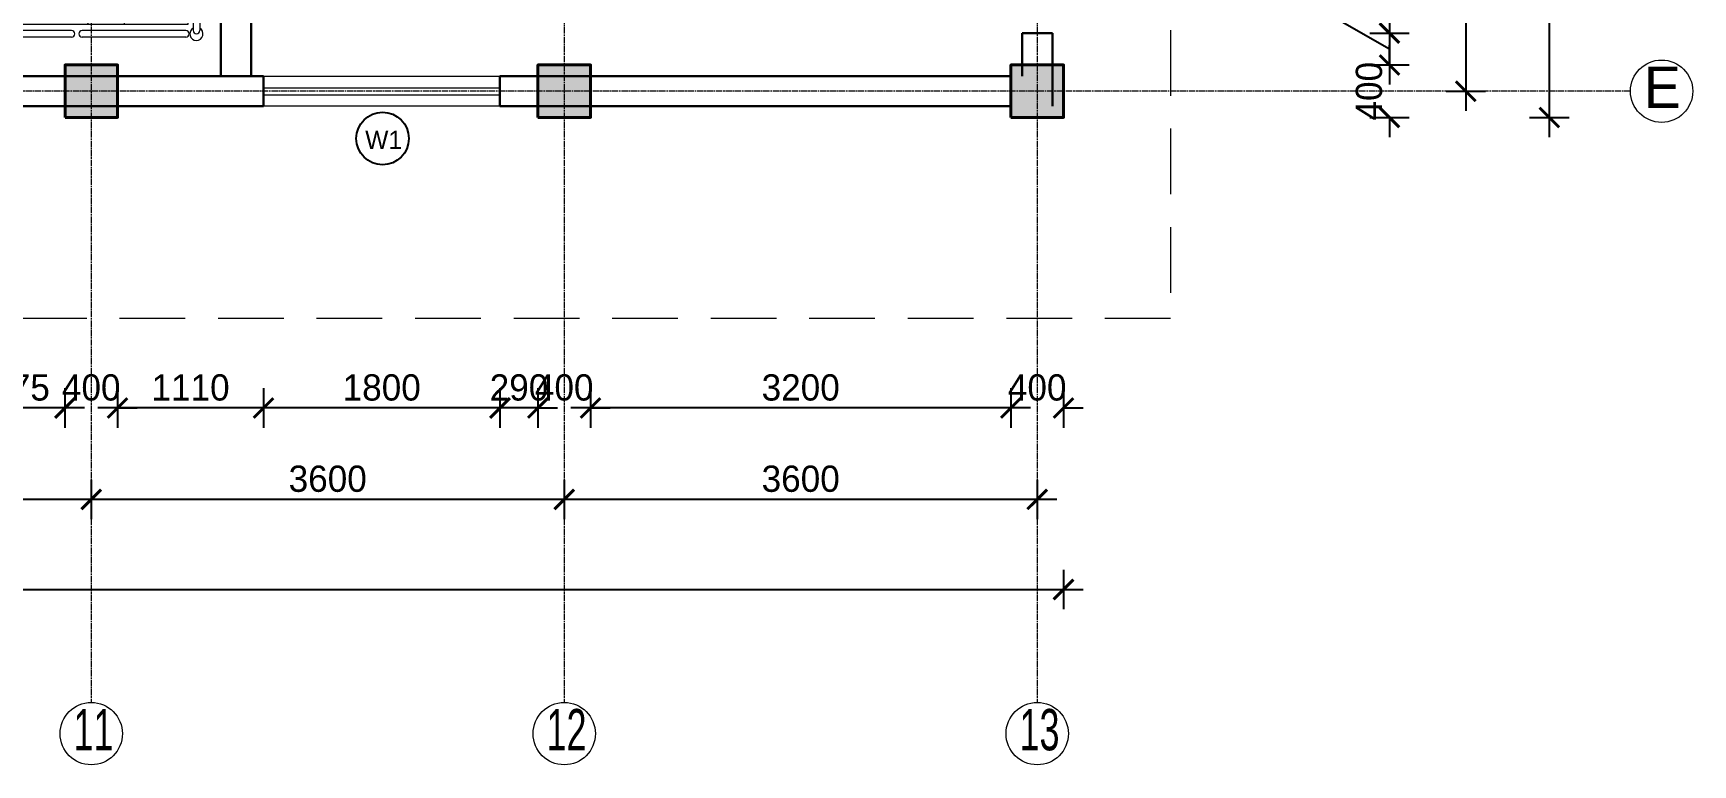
# Model space of a CAD drawing. Header units: inches. Extents: x -3071 to 2014935, y -37057 to 549694.
# Drawn here: x 1479307 to 1491939, y 411518 to 417089 of the extents above; entities that cross this region are included whole.
import ezdxf
from ezdxf.enums import TextEntityAlignment as Align

# ---------------------------------------------------------------- set-up
doc = ezdxf.new("R2010")
doc.units = ezdxf.units.IN
doc.header["$MEASUREMENT"] = 0
doc.linetypes.add('ACAD_ISO08W100', pattern=[36, 24, -3, 6, -3])
doc.linetypes.add('DASHED', pattern=[0.75, 0.5, -0.25])
for name, color, linetype, lineweight in [('001-Archi- Loose Furniture', 13, 'Continuous', 0), ('001-Archi-Opening Tags', 14, 'Continuous', 25), ('A .4 col', 5, 'Continuous', 40), ('A 0.13 dw', 3, 'Continuous', 13), ('A 0.13 IND DIM', 240, 'Continuous', 13), ('cen', 50, 'ACAD_ISO08W100', 5), ('dotted line', 1, 'DASHED', 9), ('Grid Tag', 6, 'Continuous', 20), ('p1 walls stone outline', 4, 'Continuous', 30)]:
    doc.layers.add(name, color=color, linetype=linetype, lineweight=lineweight)
doc.styles.add('Archi 100', font='GOTHIC.TTF', dxfattribs={"height": 200})
doc.styles.add('CG', font='GOTHIC.TTF', dxfattribs={"height": 40})
doc.styles.get("Standard").update_dxf_attribs({"font": 'GOTHIC.TTF'})
doc.dimstyles.new('Archi 100', dxfattribs={"dimtxt": 200, "dimasz": 150, "dimexe": 150, "dimexo": 300, "dimgap": 50, "dimtad": 1, "dimdec": 0, "dimrnd": 5, "dimzin": 0, "dimdsep": 46, "dimtxsty": 'Archi 100', "dimblk": 'ARCHTICK', "dimcen": 0.09, "dimdle": 150, "dimclrd": 256, "dimclre": 256, "dimclrt": 256, "dimadec": 0, "dimazin": 0, "dimtfac": 1, "dimtdec": 0, "dimtix": 1, "dimtofl": 0, "dimtmove": 0, "dimatfit": 3, "dimfxl": 150, "dimfxlon": 1, "dimtolj": 1, "dimtzin": 0, "dimlwd": -1, "dimlwe": -1, "dimarcsym": 0})

# ---------------------------------------------------------------- blocks, each defined once
blk = doc.blocks.new('W2')
at = {"layer": 'A 0.13 dw'}
for points in [[(143910, 195589), (143910, 195359), (142110, 195359), (142110, 195589)], [(142110, 195446), (143910, 195446), (143910, 195496), (142110, 195496)]]:
    blk.add_lwpolyline(points, close=True, dxfattribs=at)
blk = doc.blocks.new('grid')
at = {"layer": 'Grid Tag', "linetype": 'Continuous', "ltscale": 30}
blk.add_circle((51, 48), 264, dxfattribs=at)
blk.add_attdef('GRID', (-143, -93), '', height=200)
blk = doc.blocks.new('fvreff')
for p, q in [((1238609, 354207), (1237819, 354207)), ((1239480, 354207), (1238690, 354207)), ((1237585, 353357), (1237585, 354157)), ((1237585, 353357), (1237585, 354157)), ((1237635, 353357), (1237635, 354157)), ((1237635, 353357), (1237635, 354157)), ((1238609, 354157), (1237819, 354157)), ((1239480, 354157), (1238690, 354157)), ((1238732, 354112), (1239011, 353402)), ((1239011, 353402), (1239011, 354112)), ((1239535, 353357), (1239535, 354157)), ((1239585, 353357), (1239585, 354157)), ((1237640, 354057), (1237705, 354057)), ((1237882, 354025), (1237982, 354025)), ((1239407, 354025), (1239307, 354025)), ((1238645, 353882), (1238645, 353632)), ((1238795, 353757), (1238495, 353757)), ((1237635, 353457), (1237705, 353457)), ((1237882, 353490), (1237982, 353490)), ((1239407, 353490), (1239307, 353490)), ((1238609, 353357), (1237819, 353357)), ((1239480, 353357), (1238690, 353357)), ((1238609, 353307), (1237819, 353307)), ((1239480, 353307), (1238690, 353307)), ((1237585, 351219), (1237585, 350419)), ((1237585, 351219), (1237585, 350419)), ((1237635, 351219), (1237635, 350419)), ((1237635, 351219), (1237635, 350419)), ((1238609, 351269), (1237819, 351269)), ((1238609, 351219), (1237819, 351219)), ((1239480, 351269), (1238690, 351269)), ((1239480, 351219), (1238690, 351219)), ((1238732, 350464), (1239011, 351174)), ((1239011, 351174), (1239011, 350464)), ((1239535, 351219), (1239535, 350419)), ((1239585, 351219), (1239585, 350419)), ((1237635, 351119), (1237705, 351119)), ((1237882, 351087), (1237982, 351087)), ((1239407, 351087), (1239307, 351087)), ((1238645, 350694), (1238645, 350944)), ((1238795, 350819), (1238495, 350819)), ((1237882, 350552), (1237982, 350552)), ((1239407, 350552), (1239307, 350552)), ((1237640, 350519), (1237705, 350519)), ((1238609, 350419), (1237819, 350419)), ((1239480, 350419), (1238690, 350419)), ((1238609, 350369), (1237819, 350369)), ((1239480, 350369), (1238690, 350369)), ((1238609, 349019), (1237819, 349019)), ((1239480, 349019), (1238690, 349019)), ((1237585, 348969), (1237585, 348169)), ((1237585, 348969), (1237585, 348169)), ((1237635, 348969), (1237635, 348169)), ((1237635, 348969), (1237635, 348169)), ((1238609, 348969), (1237819, 348969)), ((1239480, 348969), (1238690, 348969)), ((1238732, 348214), (1239011, 348924)), ((1239011, 348924), (1239011, 348214)), ((1239535, 348969), (1239535, 348169)), ((1239585, 348969), (1239585, 348169)), ((1237635, 348869), (1237705, 348869)), ((1237882, 348837), (1237982, 348837)), ((1239407, 348837), (1239307, 348837)), ((1238645, 348444), (1238645, 348694)), ((1238795, 348569), (1238495, 348569)), ((1237640, 348269), (1237705, 348269)), ((1237882, 348302), (1237982, 348302)), ((1239407, 348302), (1239307, 348302)), ((1238609, 348169), (1237819, 348169)), ((1239480, 348169), (1238690, 348169)), ((1238609, 348119), (1237819, 348119)), ((1239480, 348119), (1238690, 348119))]:
    blk.add_line(p, q)
for points in [[(1239495, 354112), (1237705, 354112), (1237705, 353402), (1239495, 353402)], [(1239135, 353207), (1239135, 352607), (1239585, 352607), (1239585, 353207)], [(1239135, 351369), (1239135, 351969), (1239585, 351969), (1239585, 351369)], [(1239495, 350464), (1237705, 350464), (1237705, 351174), (1239495, 351174)], [(1239135, 349119), (1239135, 349719), (1239585, 349719), (1239585, 349119)], [(1239495, 348214), (1237705, 348214), (1237705, 348924), (1239495, 348924)]]:
    blk.add_lwpolyline(points, close=True)
for points in [[(1239135, 353182), (1239110, 353182), (1239110, 352632), (1239135, 352632)], [(1239135, 351394), (1239110, 351394), (1239110, 351944), (1239135, 351944)], [(1239135, 349144), (1239110, 349144), (1239110, 349694), (1239135, 349694)]]:
    blk.add_lwpolyline(points)
for centre in [(1238669, 352930), (1238669, 351646), (1238669, 349396)]:
    blk.add_circle(centre, 225)
for centre, radius, start, end in [((1237610, 354182), 50, 300, 240), ((1237819, 354182), 25, 90, 270), ((1238609, 354182), 25, 270, 90), ((1238690, 354182), 25, 90, 270), ((1239480, 354182), 25, 270, 90), ((1239560, 354182), 50, 300, 240), ((1237610, 354157), 25, 0, 180), ((1237610, 354157), 25, 0, 180), ((1239560, 354157), 25, 0, 180), ((1237610, 353332), 50, 120, 60), ((1237610, 353357), 25, 180, 0), ((1237610, 353357), 25, 180, 0), ((1237819, 353332), 25, 90, 270), ((1238609, 353332), 25, 270, 90), ((1238690, 353332), 25, 90, 270), ((1239480, 353332), 25, 270, 90), ((1239560, 353332), 50, 120, 60), ((1239560, 353357), 25, 180, 0), ((1237610, 351244), 50, 300, 240), ((1239560, 351244), 50, 300, 240), ((1237610, 351219), 25, 0, 180), ((1237610, 351219), 25, 0, 180), ((1237819, 351244), 25, 90, 270), ((1238609, 351244), 25, 270, 90), ((1238690, 351244), 25, 90, 270), ((1239480, 351244), 25, 270, 90), ((1239560, 351219), 25, 0, 180), ((1237610, 350394), 50, 120, 60), ((1237610, 350419), 25, 180, 0), ((1237610, 350419), 25, 180, 0), ((1237819, 350394), 25, 90, 270), ((1238609, 350394), 25, 270, 90), ((1238690, 350394), 25, 90, 270), ((1239480, 350394), 25, 270, 90), ((1239560, 350394), 50, 120, 60), ((1239560, 350419), 25, 180, 0), ((1237610, 348994), 50, 300, 240), ((1237819, 348994), 25, 90, 270), ((1238609, 348994), 25, 270, 90), ((1238690, 348994), 25, 90, 270), ((1239480, 348994), 25, 270, 90), ((1239560, 348994), 50, 300, 240), ((1237610, 348969), 25, 0, 180), ((1237610, 348969), 25, 0, 180), ((1239560, 348969), 25, 0, 180), ((1237610, 348144), 50, 120, 60), ((1237610, 348169), 25, 180, 0), ((1237610, 348169), 25, 180, 0), ((1237819, 348144), 25, 90, 270), ((1238609, 348144), 25, 270, 90), ((1238690, 348144), 25, 90, 270), ((1239480, 348144), 25, 270, 90), ((1239560, 348144), 50, 120, 60), ((1239560, 348169), 25, 180, 0)]:
    blk.add_arc(centre, radius, start, end)
blk = doc.blocks.new('window tag')
blk.add_circle((0, 0), 200)
at = {"style": 'Archi 100', "flags": 1}
for tag, p in [('WIDTH', (15, 174.5)), ('HEIGHT', (-4.5, -348.5))]:
    blk.add_attdef(tag, p, '', height=200, dxfattribs=at)
at = {"style": 'Archi 100'}
blk.add_attdef('SYMBOL', text='', height=200, dxfattribs=at).set_placement((8, -10.5), align=Align.MIDDLE_CENTER)
blk = doc.blocks.new('_ArchTick')
at = {"color": 0, "linetype": 'ByBlock', "const_width": 0.15}
blk.add_lwpolyline([(-0.5, -0.5), (0.5, 0.5)], dxfattribs=at)
blk = doc.blocks.new('*D1719')
at = {"transparency": 16777216}
for p, q in [((1486749, 414385), (1486749, 414085)), ((1487149, 414385), (1487149, 414085)), ((1486749, 414235), (1486599, 414235)), ((1487149, 414235), (1487299, 414235))]:
    blk.add_line(p, q, dxfattribs=at)
at = {"layer": 'Defpoints', "color": 0, "transparency": 16777216}
for p in [(1486749, 416447), (1487149, 416447), (1486749, 414235)]:
    blk.add_point(p, dxfattribs=at)
at = {"transparency": 16777216, "xscale": 150, "yscale": 150, "zscale": 150}
blk.add_blockref('_ArchTick', (1486749, 414235), dxfattribs=at)
at = {"transparency": 16777216, "xscale": 150, "yscale": 150, "zscale": 150, "rotation": 180}
blk.add_blockref('_ArchTick', (1487149, 414235), dxfattribs=at)
at = {"transparency": 16777216, "insert": (1486949, 414390), "char_height": 200, "attachment_point": 5, "style": 'Archi 100'}
blk.add_mtext('\\A1;400', dxfattribs=at)
blk = doc.blocks.new('*D1720')
at = {"transparency": 16777216}
for p, q in [((1483549, 414385), (1483549, 414085)), ((1486749, 414385), (1486749, 414085)), ((1486899, 414235), (1483399, 414235))]:
    blk.add_line(p, q, dxfattribs=at)
at = {"layer": 'Defpoints', "color": 0, "transparency": 16777216}
for p in [(1483549, 416447), (1486749, 416447), (1483549, 414235)]:
    blk.add_point(p, dxfattribs=at)
at = {"transparency": 16777216, "xscale": 150, "yscale": 150, "zscale": 150, "rotation": 180}
blk.add_blockref('_ArchTick', (1483549, 414235), dxfattribs=at)
at = {"transparency": 16777216, "xscale": 150, "yscale": 150, "zscale": 150}
blk.add_blockref('_ArchTick', (1486749, 414235), dxfattribs=at)
at = {"transparency": 16777216, "insert": (1485149, 414390), "char_height": 200, "attachment_point": 5, "style": 'Archi 100'}
blk.add_mtext('\\A1;3200', dxfattribs=at)
blk = doc.blocks.new('*D1721')
at = {"transparency": 16777216}
for p, q in [((1483149, 414385), (1483149, 414085)), ((1483549, 414385), (1483549, 414085)), ((1483149, 414235), (1482999, 414235)), ((1483549, 414235), (1483699, 414235))]:
    blk.add_line(p, q, dxfattribs=at)
at = {"layer": 'Defpoints', "color": 0, "transparency": 16777216}
for p in [(1483149, 416447), (1483549, 416447), (1483149, 414235)]:
    blk.add_point(p, dxfattribs=at)
at = {"transparency": 16777216, "xscale": 150, "yscale": 150, "zscale": 150}
blk.add_blockref('_ArchTick', (1483149, 414235), dxfattribs=at)
at = {"transparency": 16777216, "xscale": 150, "yscale": 150, "zscale": 150, "rotation": 180}
blk.add_blockref('_ArchTick', (1483549, 414235), dxfattribs=at)
at = {"transparency": 16777216, "insert": (1483349, 414390), "char_height": 200, "attachment_point": 5, "style": 'Archi 100'}
blk.add_mtext('\\A1;400', dxfattribs=at)
blk = doc.blocks.new('*D1722')
at = {"transparency": 16777216}
for p, q in [((1482860, 414385), (1482860, 414085)), ((1483149, 414385), (1483149, 414085)), ((1482860, 414235), (1482710, 414235)), ((1483149, 414235), (1483299, 414235))]:
    blk.add_line(p, q, dxfattribs=at)
at = {"layer": 'Defpoints', "color": 0, "transparency": 16777216}
for p in [(1482860, 416532), (1483149, 416447), (1482860, 414235)]:
    blk.add_point(p, dxfattribs=at)
at = {"transparency": 16777216, "xscale": 150, "yscale": 150, "zscale": 150}
blk.add_blockref('_ArchTick', (1482860, 414235), dxfattribs=at)
at = {"transparency": 16777216, "xscale": 150, "yscale": 150, "zscale": 150, "rotation": 180}
blk.add_blockref('_ArchTick', (1483149, 414235), dxfattribs=at)
at = {"transparency": 16777216, "insert": (1483005, 414390), "char_height": 200, "attachment_point": 5, "style": 'Archi 100'}
blk.add_mtext('\\A1;290', dxfattribs=at)
blk = doc.blocks.new('*D1723')
at = {"transparency": 16777216}
for p, q in [((1481060, 414385), (1481060, 414085)), ((1482860, 414385), (1482860, 414085)), ((1483010, 414235), (1480910, 414235))]:
    blk.add_line(p, q, dxfattribs=at)
at = {"layer": 'Defpoints', "color": 0, "transparency": 16777216}
for p in [(1481060, 416532), (1482860, 416532), (1481060, 414235)]:
    blk.add_point(p, dxfattribs=at)
at = {"transparency": 16777216, "xscale": 150, "yscale": 150, "zscale": 150, "rotation": 180}
blk.add_blockref('_ArchTick', (1481060, 414235), dxfattribs=at)
at = {"transparency": 16777216, "xscale": 150, "yscale": 150, "zscale": 150}
blk.add_blockref('_ArchTick', (1482860, 414235), dxfattribs=at)
at = {"transparency": 16777216, "insert": (1481960, 414390), "char_height": 200, "attachment_point": 5, "style": 'Archi 100'}
blk.add_mtext('\\A1;1800', dxfattribs=at)
blk = doc.blocks.new('*D1724')
at = {"transparency": 16777216}
for p, q in [((1479949, 414385), (1479949, 414085)), ((1481060, 414385), (1481060, 414085)), ((1481210, 414235), (1479799, 414235))]:
    blk.add_line(p, q, dxfattribs=at)
at = {"layer": 'Defpoints', "color": 0, "transparency": 16777216}
for p in [(1481060, 416532), (1479949, 416447), (1479949, 414235)]:
    blk.add_point(p, dxfattribs=at)
at = {"transparency": 16777216, "xscale": 150, "yscale": 150, "zscale": 150, "rotation": 180}
blk.add_blockref('_ArchTick', (1479949, 414235), dxfattribs=at)
at = {"transparency": 16777216, "xscale": 150, "yscale": 150, "zscale": 150}
blk.add_blockref('_ArchTick', (1481060, 414235), dxfattribs=at)
at = {"transparency": 16777216, "insert": (1480505, 414390), "char_height": 200, "attachment_point": 5, "style": 'Archi 100'}
blk.add_mtext('\\A1;1110', dxfattribs=at)
blk = doc.blocks.new('*D1725')
at = {"transparency": 16777216}
for p, q in [((1479549, 414385), (1479549, 414085)), ((1479949, 414385), (1479949, 414085)), ((1479549, 414235), (1479399, 414235)), ((1479949, 414235), (1480099, 414235))]:
    blk.add_line(p, q, dxfattribs=at)
at = {"layer": 'Defpoints', "color": 0, "transparency": 16777216}
for p in [(1479549, 416447), (1479949, 416447), (1479549, 414235)]:
    blk.add_point(p, dxfattribs=at)
at = {"transparency": 16777216, "xscale": 150, "yscale": 150, "zscale": 150}
blk.add_blockref('_ArchTick', (1479549, 414235), dxfattribs=at)
at = {"transparency": 16777216, "xscale": 150, "yscale": 150, "zscale": 150, "rotation": 180}
blk.add_blockref('_ArchTick', (1479949, 414235), dxfattribs=at)
at = {"transparency": 16777216, "insert": (1479749, 414390), "char_height": 200, "attachment_point": 5, "style": 'Archi 100'}
blk.add_mtext('\\A1;400', dxfattribs=at)
blk = doc.blocks.new('*D1726')
at = {"transparency": 16777216}
for p, q in [((1478873, 414385), (1478873, 414085)), ((1479549, 414385), (1479549, 414085)), ((1479699, 414235), (1478723, 414235))]:
    blk.add_line(p, q, dxfattribs=at)
at = {"layer": 'Defpoints', "color": 0, "transparency": 16777216}
for p in [(1478873, 416532), (1479549, 416447), (1478873, 414235)]:
    blk.add_point(p, dxfattribs=at)
at = {"transparency": 16777216, "xscale": 150, "yscale": 150, "zscale": 150, "rotation": 180}
blk.add_blockref('_ArchTick', (1478873, 414235), dxfattribs=at)
at = {"transparency": 16777216, "xscale": 150, "yscale": 150, "zscale": 150}
blk.add_blockref('_ArchTick', (1479549, 414235), dxfattribs=at)
at = {"transparency": 16777216, "insert": (1479211, 414390), "char_height": 200, "attachment_point": 5, "style": 'Archi 100'}
blk.add_mtext('\\A1;675', dxfattribs=at)
blk = doc.blocks.new('*D1744')
at = {"transparency": 16777216}
for p, q in [((1483349, 413689), (1483349, 413389)), ((1486949, 413689), (1486949, 413389)), ((1487099, 413539), (1483199, 413539))]:
    blk.add_line(p, q, dxfattribs=at)
at = {"layer": 'Defpoints', "color": 0, "transparency": 16777216}
for p in [(1483349, 416647), (1486949, 416647), (1483349, 413539)]:
    blk.add_point(p, dxfattribs=at)
at = {"transparency": 16777216, "xscale": 150, "yscale": 150, "zscale": 150, "rotation": 180}
blk.add_blockref('_ArchTick', (1483349, 413539), dxfattribs=at)
at = {"transparency": 16777216, "xscale": 150, "yscale": 150, "zscale": 150}
blk.add_blockref('_ArchTick', (1486949, 413539), dxfattribs=at)
at = {"transparency": 16777216, "insert": (1485149, 413695), "char_height": 200, "attachment_point": 5, "style": 'Archi 100'}
blk.add_mtext('\\A1;3600', dxfattribs=at)
blk = doc.blocks.new('*D1745')
at = {"transparency": 16777216}
for p, q in [((1479749, 413689), (1479749, 413389)), ((1483349, 413689), (1483349, 413389)), ((1483499, 413539), (1479599, 413539))]:
    blk.add_line(p, q, dxfattribs=at)
at = {"layer": 'Defpoints', "color": 0, "transparency": 16777216}
for p in [(1479749, 416647), (1483349, 416647), (1479749, 413539)]:
    blk.add_point(p, dxfattribs=at)
at = {"transparency": 16777216, "xscale": 150, "yscale": 150, "zscale": 150, "rotation": 180}
blk.add_blockref('_ArchTick', (1479749, 413539), dxfattribs=at)
at = {"transparency": 16777216, "xscale": 150, "yscale": 150, "zscale": 150}
blk.add_blockref('_ArchTick', (1483349, 413539), dxfattribs=at)
at = {"transparency": 16777216, "insert": (1481549, 413695), "char_height": 200, "attachment_point": 5, "style": 'Archi 100'}
blk.add_mtext('\\A1;3600', dxfattribs=at)
blk = doc.blocks.new('*D1746')
at = {"transparency": 16777216}
for p, q in [((1476149, 413689), (1476149, 413389)), ((1479749, 413689), (1479749, 413389)), ((1479899, 413539), (1475999, 413539))]:
    blk.add_line(p, q, dxfattribs=at)
at = {"layer": 'Defpoints', "color": 0, "transparency": 16777216}
for p in [(1476149, 416667), (1479749, 416647), (1476149, 413539)]:
    blk.add_point(p, dxfattribs=at)
at = {"transparency": 16777216, "xscale": 150, "yscale": 150, "zscale": 150, "rotation": 180}
blk.add_blockref('_ArchTick', (1476149, 413539), dxfattribs=at)
at = {"transparency": 16777216, "xscale": 150, "yscale": 150, "zscale": 150}
blk.add_blockref('_ArchTick', (1479749, 413539), dxfattribs=at)
at = {"transparency": 16777216, "insert": (1477949, 413695), "char_height": 200, "attachment_point": 5, "style": 'Archi 100'}
blk.add_mtext('\\A1;3600', dxfattribs=at)
blk = doc.blocks.new('*D1755')
at = {"transparency": 16777216}
for p, q in [((1448085, 413003), (1448085, 412703)), ((1487149, 413003), (1487149, 412703)), ((1447935, 412853), (1487299, 412853))]:
    blk.add_line(p, q, dxfattribs=at)
at = {"layer": 'Defpoints', "color": 0, "transparency": 16777216}
for p in [(1448085, 419392), (1487149, 416447), (1487149, 412853)]:
    blk.add_point(p, dxfattribs=at)
at = {"transparency": 16777216, "xscale": 150, "yscale": 150, "zscale": 150, "rotation": 180}
blk.add_blockref('_ArchTick', (1448085, 412853), dxfattribs=at)
at = {"transparency": 16777216, "xscale": 150, "yscale": 150, "zscale": 150}
blk.add_blockref('_ArchTick', (1487149, 412853), dxfattribs=at)
at = {"transparency": 16777216, "insert": (1467617, 413008), "char_height": 200, "attachment_point": 5, "style": 'Archi 100'}
blk.add_mtext('\\A1;39065', dxfattribs=at)
blk = doc.blocks.new('*D1770')
at = {"transparency": 16777216}
for p, q in [((1489630, 419039), (1489630, 416939)), ((1489480, 418889), (1489780, 418889)), ((1489480, 417089), (1489780, 417089))]:
    blk.add_line(p, q, dxfattribs=at)
at = {"layer": 'Defpoints', "color": 0, "transparency": 16777216}
for p in [(1487064, 418889), (1487064, 417089), (1489630, 417089)]:
    blk.add_point(p, dxfattribs=at)
at = {"transparency": 16777216, "xscale": 150, "yscale": 150, "zscale": 150}
for p, rotation in [((1489630, 418889), 90), ((1489630, 417089), 270)]:
    blk.add_blockref('_ArchTick', p, dxfattribs=dict(at, rotation=rotation))
at = {"transparency": 16777216, "insert": (1489475, 417989), "char_height": 200, "attachment_point": 5, "rotation": 90, "style": 'Archi 100'}
blk.add_mtext('\\A1;1800', dxfattribs=at)
blk = doc.blocks.new('*D1771')
at = {"transparency": 16777216}
for p, q in [((1489218, 417203), (1489218, 417749)), ((1489630, 417239), (1489630, 416697)), ((1489630, 416968), (1489218, 417203)), ((1489480, 417089), (1489780, 417089)), ((1489480, 416847), (1489780, 416847))]:
    blk.add_line(p, q, dxfattribs=at)
at = {"layer": 'Defpoints', "color": 0, "transparency": 16777216}
for p in [(1487064, 417089), (1487149, 416847), (1489630, 416847)]:
    blk.add_point(p, dxfattribs=at)
at = {"transparency": 16777216, "xscale": 150, "yscale": 150, "zscale": 150}
for p, rotation in [((1489630, 417089), 90), ((1489630, 416847), 270)]:
    blk.add_blockref('_ArchTick', p, dxfattribs=dict(at, rotation=rotation))
at = {"transparency": 16777216, "insert": (1489063, 417476), "char_height": 200, "attachment_point": 5, "rotation": 90, "style": 'Archi 100'}
blk.add_mtext('\\A1;240', dxfattribs=at)
blk = doc.blocks.new('*D1772')
at = {"transparency": 16777216}
for p, q in [((1489630, 416847), (1489630, 416997)), ((1489480, 416847), (1489780, 416847)), ((1489480, 416447), (1489780, 416447)), ((1489630, 416447), (1489630, 416297))]:
    blk.add_line(p, q, dxfattribs=at)
at = {"layer": 'Defpoints', "color": 0, "transparency": 16777216}
for p in [(1487149, 416847), (1487149, 416447), (1489630, 416447)]:
    blk.add_point(p, dxfattribs=at)
at = {"transparency": 16777216, "xscale": 150, "yscale": 150, "zscale": 150}
for p, rotation in [((1489630, 416847), 270), ((1489630, 416447), 90)]:
    blk.add_blockref('_ArchTick', p, dxfattribs=dict(at, rotation=rotation))
at = {"transparency": 16777216, "insert": (1489475, 416647), "char_height": 200, "attachment_point": 5, "rotation": 90, "style": 'Archi 100'}
blk.add_mtext('\\A1;400', dxfattribs=at)
blk = doc.blocks.new('*D1776')
at = {"transparency": 16777216}
for p, q in [((1490211, 421397), (1490211, 416497)), ((1490061, 421247), (1490361, 421247)), ((1490061, 416647), (1490361, 416647))]:
    blk.add_line(p, q, dxfattribs=at)
at = {"layer": 'Defpoints', "color": 0, "transparency": 16777216}
for p in [(1486949, 421247), (1486949, 416647), (1490211, 416647)]:
    blk.add_point(p, dxfattribs=at)
at = {"transparency": 16777216, "xscale": 150, "yscale": 150, "zscale": 150}
for p, rotation in [((1490211, 421247), 90), ((1490211, 416647), 270)]:
    blk.add_blockref('_ArchTick', p, dxfattribs=dict(at, rotation=rotation))
at = {"transparency": 16777216, "insert": (1490056, 418947), "char_height": 200, "attachment_point": 5, "rotation": 90, "style": 'Archi 100'}
blk.add_mtext('\\A1;4600', dxfattribs=at)
blk = doc.blocks.new('*D1777')
at = {"transparency": 16777216}
for p, q in [((1490847, 433697), (1490847, 416297)), ((1490697, 433547), (1490997, 433547)), ((1490697, 416447), (1490997, 416447))]:
    blk.add_line(p, q, dxfattribs=at)
at = {"layer": 'Defpoints', "color": 0, "transparency": 16777216}
for p in [(1487149, 433547), (1487149, 416447), (1490847, 416447)]:
    blk.add_point(p, dxfattribs=at)
at = {"transparency": 16777216, "xscale": 150, "yscale": 150, "zscale": 150}
for p, rotation in [((1490847, 433547), 90), ((1490847, 416447), 270)]:
    blk.add_blockref('_ArchTick', p, dxfattribs=dict(at, rotation=rotation))
at = {"transparency": 16777216, "insert": (1490692, 424997), "char_height": 200, "attachment_point": 5, "rotation": 90, "style": 'Archi 100'}
blk.add_mtext('\\A1;17100', dxfattribs=at)

msp = doc.modelspace()

# ---------------------------------------------------------------- hatches: boundary and pattern name
at = {"layer": 'A .4 col', "linetype": 'Continuous'}
h = msp.add_hatch(color=256, dxfattribs=at)
h.dxf.hatch_style = 1
h.paths.add_polyline_path([(1479549.45, 416447.13), (1479949.45, 416447.13), (1479949.45, 416847.13), (1479549.45, 416847.13)])
h = msp.add_hatch(color=256, dxfattribs=at)
h.dxf.hatch_style = 1
h.paths.add_polyline_path([(1483149.45, 416447.13), (1483549.45, 416447.13), (1483549.45, 416847.13), (1483149.45, 416847.13)])
h = msp.add_hatch(color=256, dxfattribs=at)
h.dxf.hatch_style = 1
h.paths.add_polyline_path([(1486749.45, 416447.13), (1487149.45, 416447.13), (1487149.45, 416847.13), (1486749.45, 416847.13)])

# ---------------------------------------------------------------- linework, layer by layer
for points in [[(1479549.45, 416447.13), (1479949.45, 416447.13), (1479949.45, 416847.13), (1479549.45, 416847.13)], [(1483149.45, 416447.13), (1483549.45, 416447.13), (1483549.45, 416847.13), (1483149.45, 416847.13)], [(1486749.45, 416447.13), (1487149.45, 416447.13), (1487149.45, 416847.13), (1486749.45, 416847.13)]]:
    msp.add_lwpolyline(points, close=True, dxfattribs=at)
at = {"layer": 'cen', "ltscale": 2}
for p, q in [((1479749.45, 437077.51), (1479749.45, 411992.49)), ((1483349.45, 437077.51), (1483349.45, 411992.49)), ((1486949.45, 437077.51), (1486949.45, 411992.49)), ((1491464.45, 416647.13), (1443784.45, 416647.13))]:
    msp.add_line(p, q, dxfattribs=at)
at = {"layer": 'dotted line', "ltscale": 1000}
for p, q in [((1487964.45, 434362.9), (1487964.45, 414917.09)), ((1487964.45, 414917.09), (1466174.45, 414917.09))]:
    msp.add_line(p, q, dxfattribs=at)
at = {"layer": 'p1 walls stone outline'}
for p, q in [((1480735.99, 421132.13), (1480735.99, 416762.13)), ((1480965.99, 421132.13), (1480965.99, 416762.13)), ((1486834.45, 417088.84), (1486834.45, 416761.9)), ((1486834.45, 417088.84), (1487064.45, 417088.84)), ((1487064.45, 417088.84), (1487064.45, 416531.9)), ((1481059.66, 416762.13), (1478872.72, 416762.13)), ((1481059.66, 416762.13), (1481059.66, 416532.13)), ((1481059.66, 416762.13), (1481059.66, 416532.13)), ((1486749.45, 416762.12), (1482860.06, 416762.13)), ((1482860.06, 416762.13), (1482860.06, 416532.13)), ((1482860.06, 416762.13), (1482860.06, 416532.13)), ((1483149.45, 416532.13), (1483149.45, 416762.13)), ((1486749.45, 416532.13), (1486749.45, 416762.13)), ((1481059.66, 416532.13), (1478872.72, 416532.13)), ((1486749.45, 416532.13), (1482860.06, 416532.13))]:
    msp.add_line(p, q, dxfattribs=at)

# ---------------------------------------------------------------- block references
ref = msp.add_blockref('grid', (1491655.51, 416604.03), dxfattribs=dict(xscale=0.8987445155798923, yscale=0.8987445155798923, zscale=0.8987445155798923))
ref.add_attrib('GRID', 'E', (1491566.98, 416520.25), dxfattribs={"height": 314.56})
ref = msp.add_blockref('grid', (1479703.22, 411712.09), dxfattribs=dict(xscale=0.8987445155798923, yscale=0.8987445155798923, zscale=0.8987445155798923))
ref.add_attrib('GRID', '11', (1479614.69, 411628.31), dxfattribs={"height": 314.561, "width": 0.65})
ref = msp.add_blockref('grid', (1483303.22, 411712.09), dxfattribs=dict(xscale=0.8987445155798923, yscale=0.8987445155798923, zscale=0.8987445155798923))
ref.add_attrib('GRID', '12', (1483214.69, 411628.31), dxfattribs={"height": 314.561, "width": 0.65})
ref = msp.add_blockref('grid', (1486903.22, 411712.09), dxfattribs=dict(xscale=0.8987445155798923, yscale=0.8987445155798923, zscale=0.8987445155798923))
ref.add_attrib('GRID', '13', (1486814.69, 411628.31), dxfattribs={"height": 314.561, "width": 0.65})
at = {"layer": '001-Archi- Loose Furniture'}
msp.add_blockref('fvreff', (240989.72, 68939.99), dxfattribs=at)
at = {"layer": '001-Archi-Opening Tags'}
ref = msp.add_blockref('window tag', (1481966.61, 416286.71), dxfattribs=at)
ref.add_attrib('SYMBOL', 'W1', dxfattribs={"layer": '0', "height": 140, "style": 'CG'}).set_placement((1481974.61, 416276.21), align=Align.MIDDLE_CENTER)
at = {"layer": 'A 0.13 IND DIM'}
msp.add_blockref('W2', (1338949.39, 221173.53), dxfattribs=at)

# ---------------------------------------------------------------- dimensions: what is measured, and where the dimension line sits
dim = msp.add_linear_dim(base=(1490847.27, 416447.13), p1=(1487149.45, 433547.13), p2=(1487149.45, 416447.13), angle=90, dimstyle='Archi 100')
dim.commit()
dim.dimension.update_dxf_attribs({"geometry": '*D1777', "text_midpoint": (1490692.24, 424997.13)})
for base, p1, p2, picture, middle in [((1490210.71, 416647.13), (1486949.45, 421247.13), (1486949.45, 416647.13), '*D1776', (1490055.68, 418947.13)), ((1489629.63, 417088.84), (1487064.45, 418888.72), (1487064.45, 417088.84), '*D1770', (1489474.6, 417988.78)), ((1489629.63, 416447.13), (1487149.45, 416847.13), (1487149.45, 416447.13), '*D1772', (1489474.6, 416647.13))]:
    dim = msp.add_linear_dim(base=base, p1=p1, p2=p2, angle=90, dimstyle='Archi 100', override={"dimtmove": 1})
    dim.commit()
    dim.dimension.update_dxf_attribs({"geometry": picture, "text_midpoint": middle})
for base, p1, p2, picture, middle in [((1487149.45, 412852.99), (1448084.6, 419392.14), (1487149.45, 416447.13), '*D1755', (1467617.02, 413008.02)), ((1483349.45, 413539.5), (1486949.45, 416647.13), (1483349.45, 416647.13), '*D1744', (1485149.45, 413694.53)), ((1486749.45, 414234.61), (1487149.45, 416447.13), (1486749.45, 416447.13), '*D1719', (1486949.45, 414389.64))]:
    dim = msp.add_linear_dim(base=base, p1=p1, p2=p2, dimstyle='Archi 100')
    dim.commit()
    dim.dimension.update_dxf_attribs({"geometry": picture, "text_midpoint": middle})
dim = msp.add_linear_dim(base=(1489629.63, 416847.13), p1=(1487064.45, 417088.84), p2=(1487149.45, 416847.13), angle=90, dimstyle='Archi 100', override={"dimtmove": 1})
dim.commit()
dim.dimension.update_dxf_attribs({"geometry": '*D1771', "text_midpoint": (1489217.88, 417253.41), "dimtype": 160})
for base, p1, p2, picture, middle in [((1476149.45, 413539.5), (1479749.45, 416647.13), (1476149.45, 416667.13), '*D1746', (1477949.45, 413694.53)), ((1479749.45, 413539.5), (1483349.45, 416647.13), (1479749.45, 416647.13), '*D1745', (1481549.45, 413694.53)), ((1478872.72, 414234.61), (1479549.45, 416447.13), (1478872.72, 416532.13), '*D1726', (1479211.08, 414389.64)), ((1479949.45, 414234.61), (1481059.66, 416532.13), (1479949.45, 416447.13), '*D1724', (1480504.56, 414389.64)), ((1481059.66, 414234.61), (1482860.06, 416532.13), (1481059.66, 416532.13), '*D1723', (1481959.86, 414389.64)), ((1482860.06, 414234.61), (1483149.45, 416447.13), (1482860.06, 416532.13), '*D1722', (1483004.75, 414389.64)), ((1479549.45, 414234.61), (1479949.45, 416447.13), (1479549.45, 416447.13), '*D1725', (1479749.45, 414389.64)), ((1483149.45, 414234.61), (1483549.45, 416447.13), (1483149.45, 416447.13), '*D1721', (1483349.45, 414389.64)), ((1483549.45, 414234.61), (1486749.45, 416447.13), (1483549.45, 416447.13), '*D1720', (1485149.45, 414389.64))]:
    dim = msp.add_linear_dim(base=base, p1=p1, p2=p2, dimstyle='Archi 100', override={"dimtmove": 1})
    dim.commit()
    dim.dimension.update_dxf_attribs({"geometry": picture, "text_midpoint": middle})

doc.saveas('drawing.dxf')
